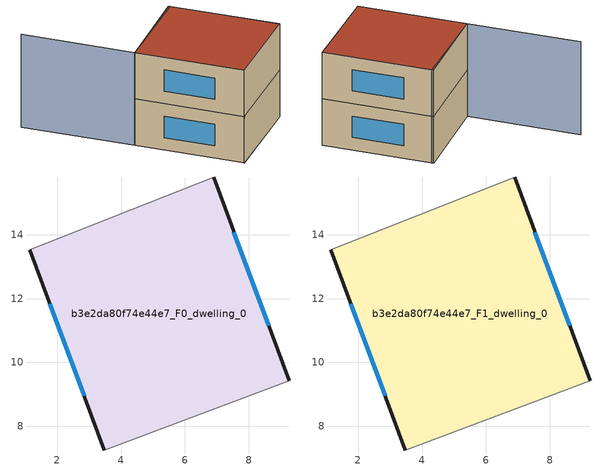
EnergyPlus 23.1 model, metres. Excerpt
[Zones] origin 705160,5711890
b3e2da80f74e44e7_F0_dwelling_0
 floor ground (EU_floor_Construction): 6.89,15.81 9.26,9.42 3.48,7.26 1.14,13.54 z0
 wall outside (EU_wall_Construction): 9.26,9.42 6.89,15.81 / 1.14,13.54 3.48,7.26 z0:3
 wall adiabatic (EU_wall_Construction): 6.89,15.81 1.14,13.54 / 3.48,7.26 9.26,9.42 z0:3
 window (EU_Window_Construction): 8.62,11.15 7.53,14.08 / 1.77,11.84 2.85,8.96 z0.81:2.19
b3e2da80f74e44e7_F1_dwelling_0
 floor to b3e2da80f74e44e7_F0_dwelling_0 (EU_floor_Construction): 6.89,15.81 9.26,9.42 3.48,7.26 1.14,13.54 z3
 wall outside (EU_wall_Construction): 9.26,9.42 6.89,15.81 / 1.14,13.54 3.48,7.26 z3:6
 wall adiabatic (EU_wall_Construction): 6.89,15.81 1.14,13.54 / 3.48,7.26 9.26,9.42 z3:6
 window (EU_Window_Construction): 8.62,11.15 7.53,14.08 / 1.77,11.84 2.85,8.96 z3.81:5.19
 roof outside (EU_roof_Construction): 9.26,9.42 6.89,15.81 1.14,13.54 3.48,7.26 z6
shading: 3.47,7.26 9.26,9.42 / 6.93,15.69 1.14,13.54 / 1.14,13.54 -1.27,20.03 z0:6
[Building]
EU S2 Campaign: North Axis=0; Terrain=City; Solar Distribution=FullExterior
[Site:Location]
London: Latitude=51.5; Longitude=-0.5; Time Zone=0; Elevation=25
[SizingPeriod:WeatherFileDays]
AnnualSizingPeriod: Begin Month=1; Begin Day of Month=1; End Month=12; End Day of Month=31; Day of Week for Start Day=Monday; Use Weather File Daylight Saving Period=No; Use Weather File Rain and Snow Indicators=No
[MATERIAL]
EU_InternalMass_Material: Roughness=MediumRough; Thickness=0.1; Conductivity=1; Density=1800; Specific Heat=900; Thermal Absorptance=0.9; Solar Absorptance=0.7; Visible Absorptance=0.7
[MATERIAL:NOMASS] Roughness=MediumRough; Thermal Absorptance=0.9; Solar Absorptance=0.7; Visible Absorptance=0.7
Name | Thermal Resistance
EU_wall_NoMass | 0.727863
EU_roof_NoMass | 0.773354
EU_floor_NoMass | 1.79329
[WINDOWMATERIAL:SIMPLEGLAZINGSYSTEM]
EU_Window_SimpleGlazing: UFactor=2.58614; Solar Heat Gain Coefficient=0.76; Visible Transmittance=0.76
[CONSTRUCTION]
EU_wall_Construction: EU_wall_NoMass
EU_roof_Construction: EU_roof_NoMass
EU_floor_Construction: EU_floor_NoMass
EU_Window_Construction: EU_Window_SimpleGlazing
EU_InternalMass_Construction: EU_InternalMass_Material
[ZONE] Type=1; Multiplier=1; Ceiling Height=autocalculate; Floor Area=autocalculate; Part of Total Floor Area=Yes
Name | Volume
b3e2da80f74e44e7_F0_dwelling_0 | 125.169
b3e2da80f74e44e7_F1_dwelling_0 | 125.17
[INTERNALMASS] Construction=EU_InternalMass_Construction; Surface Area=41.7233
Name | Zone or ZoneList
b3e2da80f74e44e7_F0_dwelling_0_EU_InternalMass | b3e2da80f74e44e7_F0_dwelling_0
b3e2da80f74e44e7_F1_dwelling_0_EU_InternalMass | b3e2da80f74e44e7_F1_dwelling_0
[OTHEREQUIPMENT] Fuel Type=Electricity; Design Level Calculation Method=Watts/Area; Power per Zone Floor Area=1; Fraction Latent=0; Fraction Radiant=0; Fraction Lost=0; Carbon Dioxide Generation Rate=0; EndUse Subcategory=EU_Step8_InternalGains
Name | Zone or ZoneList or Space or SpaceList | Schedule
EU_Step8_InternalGain_b3e2da80f74e44e7_F0_dwelling_0_f000 | b3e2da80f74e44e7_F0_dwelling_0 | EU_Step8_GainSchedule_b3e2da80f74e44e7_F0_dwelling_0_f000
EU_Step8_InternalGain_b3e2da80f74e44e7_F1_dwelling_0_f000 | b3e2da80f74e44e7_F1_dwelling_0 | EU_Step8_GainSchedule_b3e2da80f74e44e7_F1_dwelling_0_f000
[ZONEVENTILATION:DESIGNFLOWRATE] Schedule=EU_AlwaysOn; Design Flow Rate Calculation Method=AirChanges/Hour; Air Changes per Hour=0.484901; Ventilation Type=Natural; Fan Pressure Rise=0; Fan Total Efficiency=1; Constant Term Coefficient=1; Temperature Term Coefficient=0; Velocity Term Coefficient=0; Velocity Squared Term Coefficient=0; Minimum Indoor Temperature=-100; Maximum Indoor Temperature=100; Delta Temperature=-100; Minimum Outdoor Temperature=-100; Maximum Outdoor Temperature=100; Maximum Wind Speed=40
Name | Zone or ZoneList or Space or SpaceList
EU_ConstantAir_b3e2da80f74e44e7_F0_dwelling_0 | b3e2da80f74e44e7_F0_dwelling_0
EU_ConstantAir_b3e2da80f74e44e7_F1_dwelling_0 | b3e2da80f74e44e7_F1_dwelling_0
[HVACTEMPLATE:THERMOSTAT] Constant Heating Setpoint=20; Constant Cooling Setpoint=50
EU_HeatOnly_b3e2da80f74e44e7_F0_dwelling_0; EU_HeatOnly_b3e2da80f74e44e7_F1_dwelling_0
[HVACTEMPLATE:ZONE:IDEALLOADSAIRSYSTEM] System Availability Schedule=EU_AlwaysOn; Maximum Heating Supply Air Temperature=50; Minimum Cooling Supply Air Temperature=13; Maximum Heating Supply Air Humidity Ratio=0.0156; Minimum Cooling Supply Air Humidity Ratio=0.0077; Heating Limit=NoLimit; Cooling Limit=NoLimit; Heating Availability Schedule=EU_AlwaysOn; Cooling Availability Schedule=EU_CoolingOff; Dehumidification Control Type=ConstantSensibleHeatRatio; Cooling Sensible Heat Ratio=0.7; Dehumidification Setpoint=60; Humidification Control Type=None; Humidification Setpoint=30; Outdoor Air Method=None; Outdoor Air Flow Rate per Person=0.00944; Outdoor Air Flow Rate per Zone Floor Area=0; Outdoor Air Flow Rate per Zone=0; Demand Controlled Ventilation Type=None; Outdoor Air Economizer Type=NoEconomizer; Heat Recovery Type=None; Sensible Heat Recovery Effectiveness=0.7; Latent Heat Recovery Effectiveness=0.65
Name | Template Thermostat
b3e2da80f74e44e7_F0_dwelling_0 | EU_HeatOnly_b3e2da80f74e44e7_F0_dwelling_0
b3e2da80f74e44e7_F1_dwelling_0 | EU_HeatOnly_b3e2da80f74e44e7_F1_dwelling_0
[SIZING:ZONE] Zone Cooling Design Supply Air Temperature Input Method=SupplyAirTemperature; Zone Cooling Design Supply Air Temperature=13; Zone Heating Design Supply Air Temperature Input Method=SupplyAirTemperature; Zone Heating Design Supply Air Temperature=50; Zone Cooling Design Supply Air Humidity Ratio=0.008; Zone Heating Design Supply Air Humidity Ratio=0.008; Cooling Design Air Flow Method=DesignDay; Cooling Design Air Flow Rate=0; Cooling Minimum Air Flow per Zone Floor Area=0.000762; Cooling Minimum Air Flow=0; Cooling Minimum Air Flow Fraction=0.2; Heating Design Air Flow Method=DesignDay; Heating Design Air Flow Rate=0; Heating Maximum Air Flow per Zone Floor Area=0.002032; Heating Maximum Air Flow=0.141576; Heating Maximum Air Flow Fraction=0.3; Account for Dedicated Outdoor Air System=No; Dedicated Outdoor Air System Control Strategy=NeutralSupplyAir; Dedicated Outdoor Air Low Setpoint Temperature for Design=autosize; Dedicated Outdoor Air High Setpoint Temperature for Design=autosize; Zone Load Sizing Method=Sensible Load Only No Latent Load; Zone Latent Cooling Design Supply Air Humidity Ratio Input Method=HumidityRatioDifference; Zone Cooling Design Supply Air Humidity Ratio Difference=0.005; Zone Latent Heating Design Supply Air Humidity Ratio Input Method=HumidityRatioDifference; Zone Humidification Design Supply Air Humidity Ratio Difference=0.005
b3e2da80f74e44e7_F0_dwelling_0; b3e2da80f74e44e7_F1_dwelling_0
[SCHEDULE:CONSTANT]
Name | Hourly Value
EU_AlwaysOn | 1
EU_CoolingOff | 0
[SCHEDULE:FILE] Column Number=1; Rows to Skip at Top=0; Number of Hours of Data=8760; Column Separator=Comma; Interpolate to Timestep=No; Minutes per Item=60; Adjust Schedule for Daylight Savings=Yes
Name | File
EU_Step8_GainSchedule_b3e2da80f74e44e7_F0_dwelling_0_f000 | ../../schedules/b3e2da80f74e44e7/b3e2da80f74e44e7_F0_dwelling_0_f000_gain.csv
EU_Step8_GainSchedule_b3e2da80f74e44e7_F1_dwelling_0_f000 | ../../schedules/b3e2da80f74e44e7/b3e2da80f74e44e7_F1_dwelling_0_f000_gain.csv
